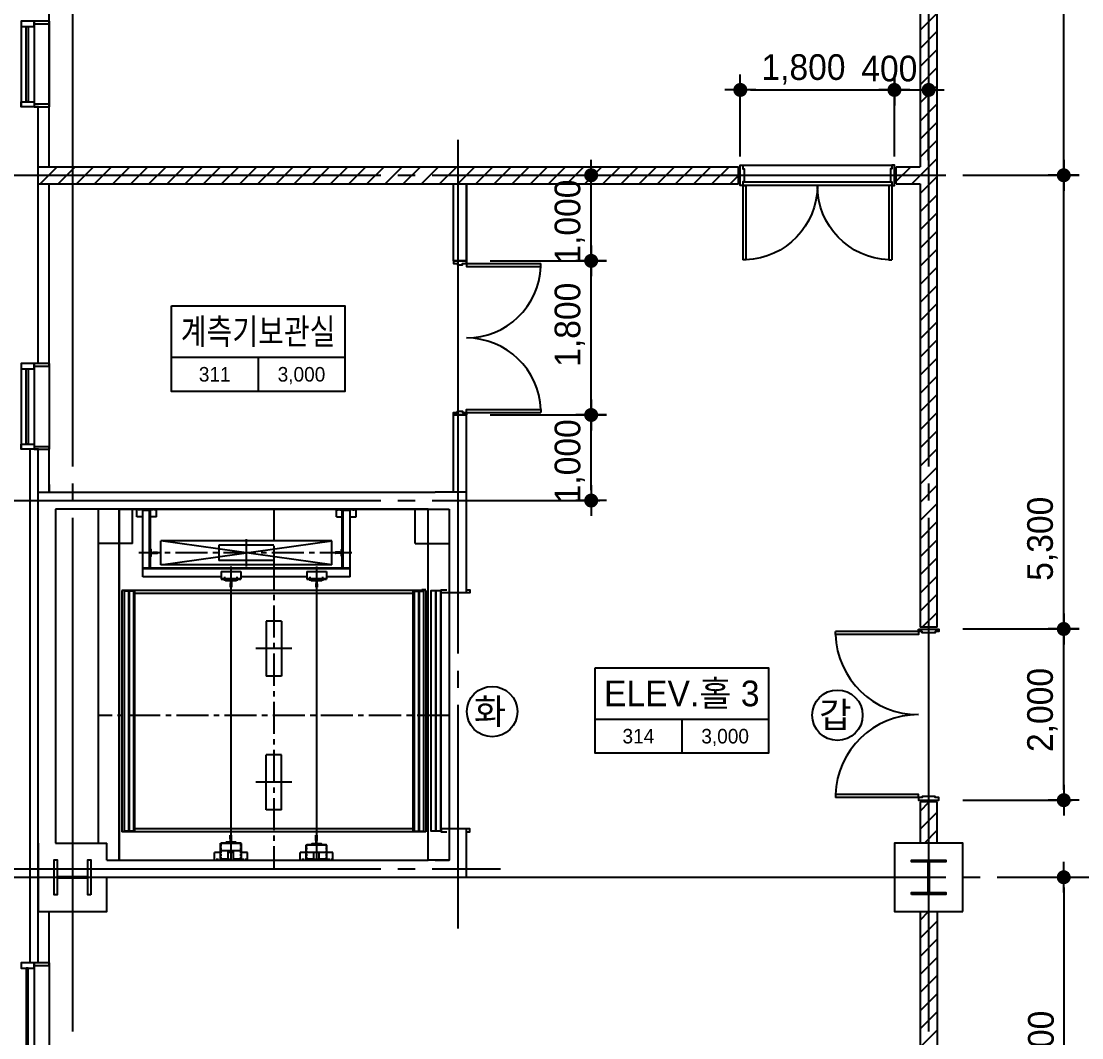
# Model space of a CAD drawing. Extents: x 14159573 to 14237735, y -1804798 to -1750552.
# Drawn here: x 14166973 to 14179362, y -1778424 to -1766549 of the extents above; entities that cross this region are included whole.
import ezdxf
from ezdxf.enums import TextEntityAlignment as Align

# ---------------------------------------------------------------- set-up
doc = ezdxf.new("R2010")
doc.units = 0
doc.header["$LTSCALE"] = 100
doc.header["$MEASUREMENT"] = 0
doc.header["$PDSIZE"] = -10
for name, pattern in [('CEN', [66, 60, -2, 2, -2]), ('CENTER', [7.5, 5, -1, 0.5, -1]), ('CENTER2', [1.125, 0.75, -0.125, 0.125, -0.125]), ('HIDDEN', [0.375, 0.25, -0.125])]:
    doc.linetypes.add(name, pattern=pattern)
doc.layers.get('0').update_dxf_attribs({"linetype": 'CONTINUOUS'})
doc.layers.get('Defpoints').update_dxf_attribs({"linetype": 'CONTINUOUS'})
for name, color, linetype in [('0-내벽고정식', 7, 'CONTINUOUS'), ('8', 8, 'CONTINUOUS'), ('CEN', 1, 'CEN'), ('COL', 2, 'CONTINUOUS'), ('col2', 3, 'CONTINUOUS'), ('DIM', 7, 'CONTINUOUS'), ('EL8', 8, 'CONTINUOUS'), ('HAT', 5, 'CONTINUOUS'), ('HOISTWAY', 9, 'CONTINUOUS'), ('TEXT1', 7, 'CONTINUOUS'), ('WALL', 2, 'CONTINUOUS'), ('WALL-1', 7, 'CONTINUOUS'), ('WALLBR', 3, 'CONTINUOUS'), ('WID', 4, 'CONTINUOUS'), ('WINE', 8, 'CONTINUOUS'), ('지시선', 7, 'CONTINUOUS')]:
    doc.layers.add(name, color=color, linetype=linetype)
doc.styles.add('HY울를도M', font='HYWULM.TTF')
doc.styles.add('굴림', font='H2HDRM.TTF')
doc.dimstyles.new('DIM100', dxfattribs={"dimtxt": 300, "dimasz": 120, "dimexe": 1, "dimexo": 100, "dimgap": 60, "dimtad": 1, "dimdec": 4, "dimzin": 0, "dimdsep": 46, "dimlunit": 6, "dimtxsty": '굴림', "dimblk": 'DOTT', "dimcen": 0.09, "dimadec": 0, "dimazin": 0, "dimtfac": 1, "dimtdec": 4, "dimtofl": 0, "dimtmove": 2, "dimatfit": 2, "dimldrblk": 'DOTT', "dimfxl": 1, "dimtolj": 1, "dimtzin": 0, "dimarcsym": 0})
doc.dimstyles.new('DIM50', dxfattribs={"dimscale": 50, "dimtxt": 3, "dimasz": 1.2, "dimexe": 1, "dimexo": 1, "dimgap": 0.6, "dimtad": 1, "dimdec": 4, "dimzin": 0, "dimdsep": 46, "dimlunit": 6, "dimtxsty": '굴림', "dimblk": 'DOTT', "dimcen": 0.09, "dimadec": 0, "dimazin": 0, "dimtfac": 1, "dimtdec": 4, "dimtofl": 0, "dimtmove": 2, "dimatfit": 2, "dimldrblk": 'DOTT', "dimfxl": 1, "dimtolj": 1, "dimtzin": 0, "dimarcsym": 0})
pattern_1 = [(45, (1393226.7, -3035737.57), (-106.0660172, 106.0660172), [])]

# ---------------------------------------------------------------- blocks, each defined once
blk = doc.blocks.new('TT1')
at = {"layer": 'TEXT1'}
for p, q in [((-1013, -600), (1013, -600)), ((0, -600), (0, -1000))]:
    blk.add_line(p, q, dxfattribs=at)
blk.add_lwpolyline([(-1013, 0), (1013, 0), (1013, -1000), (-1013, -1000)], close=True, dxfattribs=at)
blk = doc.blocks.new('DOTT')
for p, q in [((0, 1.5), (0, -1.5)), ((-1.5, 0), (1.5, 0))]:
    blk.add_line(p, q)
at = {"color": 6, "const_width": 0.68}
blk.add_lwpolyline([(-0.34, 0, 1), (0.34, 0, 1)], format="xyb", close=True, dxfattribs=at)
blk = doc.blocks.new('*D188')
at = {"layer": 'Defpoints', "color": 0, "lineweight": -3}
for p in [(14177693, -1773649), (14179151, -1773649), (14177673, -1775649)]:
    blk.add_point(p, dxfattribs=at)
at = {"layer": 'DIM', "color": 7, "lineweight": -2}
for p, q in [((14177993, -1773649), (14179251, -1773649)), ((14179151, -1775529), (14179151, -1773769)), ((14177973, -1775649), (14179251, -1775649))]:
    blk.add_line(p, q, dxfattribs=at)
at = {"layer": 'DIM', "color": 7, "lineweight": -2, "xscale": 120, "yscale": 120, "zscale": 120}
for p, rotation in [((14179151, -1773649), 90), ((14179151, -1775649), 270)]:
    blk.add_blockref('DOTT', p, dxfattribs=dict(at, rotation=rotation))
at = {"layer": 'DIM', "color": 3, "insert": (14178902, -1774595), "char_height": 300, "attachment_point": 5, "rotation": 90, "style": '굴림'}
blk.add_mtext('\\A1;2,000', dxfattribs=at)
blk = doc.blocks.new('D2000')
at = {"layer": 'WID'}
for points in [[(0, -240), (0, 0), (30, 0), (30, -45), (45, -45), (45, -195), (30, -195), (30, -240), (0, -240), (0, -240)], [(2000, -240), (2000, 0), (1970, 0), (1970, -45), (1955, -45), (1955, -195), (1970, -195), (1970, -240), (2000, -240), (2000, -240)], [(30, -240), (65, -240), (65, -1209), (30, -1209)], [(30, -240), (30, -1209)], [(1970, -240), (1935, -240), (1935, -1209), (1970, -1209)], [(1970, -240), (1970, -1209)]]:
    blk.add_lwpolyline(points, dxfattribs=at)
for centre, start, end in [((30, -240), 272.0678, 0), ((1970, -240), 180, 267.9322)]:
    blk.add_arc(centre, 970, start, end, dxfattribs=at)
blk = doc.blocks.new('*D189')
at = {"layer": 'Defpoints', "color": 0, "lineweight": -3}
for p in [(14178351, -1776549), (14178173, -1780649), (14179151, -1780649)]:
    blk.add_point(p, dxfattribs=at)
at = {"layer": 'DIM', "color": 7, "lineweight": -2}
for p, q in [((14178651, -1776549), (14179251, -1776549)), ((14179151, -1776669), (14179151, -1780529)), ((14178473, -1780649), (14179251, -1780649))]:
    blk.add_line(p, q, dxfattribs=at)
at = {"layer": 'DIM', "color": 7, "lineweight": -2, "xscale": 120, "yscale": 120, "zscale": 120}
for p, rotation in [((14179151, -1776549), 90), ((14179151, -1780649), 270)]:
    blk.add_blockref('DOTT', p, dxfattribs=dict(at, rotation=rotation))
at = {"layer": 'DIM', "color": 3, "insert": (14178912, -1778599), "char_height": 300, "attachment_point": 5, "rotation": 90, "style": '굴림'}
blk.add_mtext('\\A1;4,100', dxfattribs=at)
blk = doc.blocks.new('*D190')
at = {"layer": 'Defpoints', "color": 0, "lineweight": -3}
for p in [(14177673, -1768349), (14179151, -1768349), (14177673, -1773649)]:
    blk.add_point(p, dxfattribs=at)
at = {"layer": 'DIM', "color": 7, "lineweight": -2}
for p, q in [((14177973, -1768349), (14179251, -1768349)), ((14179151, -1773529), (14179151, -1768469)), ((14177973, -1773649), (14179251, -1773649))]:
    blk.add_line(p, q, dxfattribs=at)
at = {"layer": 'DIM', "color": 7, "lineweight": -2, "xscale": 120, "yscale": 120, "zscale": 120}
for p, rotation in [((14179151, -1768349), 90), ((14179151, -1773649), 270)]:
    blk.add_blockref('DOTT', p, dxfattribs=dict(at, rotation=rotation))
at = {"layer": 'DIM', "color": 3, "insert": (14178902, -1772595), "char_height": 300, "attachment_point": 5, "rotation": 90, "style": '굴림'}
blk.add_mtext('\\A1;5,300', dxfattribs=at)
blk = doc.blocks.new('*D191')
at = {"layer": 'Defpoints', "color": 0, "lineweight": -3}
for p in [(14177973, -1761549), (14179151, -1761549), (14177673, -1768349)]:
    blk.add_point(p, dxfattribs=at)
at = {"layer": 'DIM', "color": 7, "lineweight": -2}
for p, q in [((14178273, -1761549), (14179251, -1761549)), ((14179151, -1768229), (14179151, -1761669)), ((14177973, -1768349), (14179251, -1768349))]:
    blk.add_line(p, q, dxfattribs=at)
at = {"layer": 'DIM', "color": 7, "lineweight": -2, "xscale": 120, "yscale": 120, "zscale": 120}
for p, rotation in [((14179151, -1761549), 90), ((14179151, -1768349), 270)]:
    blk.add_blockref('DOTT', p, dxfattribs=dict(at, rotation=rotation))
at = {"layer": 'DIM', "color": 3, "insert": (14178902, -1764379), "char_height": 300, "attachment_point": 5, "rotation": 90, "style": '굴림'}
blk.add_mtext('\\A1;6,800', dxfattribs=at)
blk = doc.blocks.new('D1800')
at = {"layer": 'WID'}
for points in [[(105, 0), (-105, 0), (-105, -30), (-60, -30), (-60, -45), (90, -45), (90, -30), (135, -30), (135, 0), (105, 0)], [(135, -30), (135, -65), (1004, -65), (1004, -30)], [(135, -30), (1004, -30)], [(105, -1800), (-105, -1800), (-105, -1770), (-60, -1770), (-60, -1755), (90, -1755), (90, -1770), (135, -1770), (135, -1800), (105, -1800)], [(135, -1770), (135, -1735), (1004, -1735), (1004, -1770)], [(135, -1770), (1004, -1770)]]:
    blk.add_lwpolyline(points, dxfattribs=at)
for centre, start, end in [((135, -30), 270, 357.6944), ((135, -1770), 2.3056, 90)]:
    blk.add_arc(centre, 870, start, end, dxfattribs=at)
blk = doc.blocks.new('*D194')
at = {"layer": 'Defpoints', "color": 0, "lineweight": -3, "ltscale": 3}
for p in [(14177173, -1767352), (14175373, -1768229), (14177173, -1768229)]:
    blk.add_point(p, dxfattribs=at)
at = {"layer": 'DIM', "color": 7, "lineweight": -2, "ltscale": 3}
for p, q in [((14175373, -1768129), (14175373, -1767351)), ((14175493, -1767352), (14177053, -1767352)), ((14177173, -1768129), (14177173, -1767351))]:
    blk.add_line(p, q, dxfattribs=at)
at = {"layer": 'DIM', "color": 7, "lineweight": -2, "ltscale": 3, "xscale": 120, "yscale": 120, "zscale": 120, "rotation": 180}
blk.add_blockref('DOTT', (14175373, -1767352), dxfattribs=at)
at = {"layer": 'DIM', "color": 7, "lineweight": -2, "ltscale": 3, "xscale": 120, "yscale": 120, "zscale": 120}
blk.add_blockref('DOTT', (14177173, -1767352), dxfattribs=at)
at = {"layer": 'DIM', "color": 3, "ltscale": 3, "insert": (14176111, -1767113), "char_height": 300, "attachment_point": 5, "style": '굴림'}
blk.add_mtext('\\A1;1,800', dxfattribs=at)
blk = doc.blocks.new('*D195')
at = {"layer": 'Defpoints', "color": 0, "lineweight": -3, "ltscale": 3}
for p in [(14177573, -1767352), (14177173, -1768229), (14177573, -1768274)]:
    blk.add_point(p, dxfattribs=at)
at = {"layer": 'DIM', "color": 7, "lineweight": -2, "ltscale": 3}
for p, q in [((14177173, -1768129), (14177173, -1767351)), ((14177293, -1767352), (14177453, -1767352)), ((14177573, -1768174), (14177573, -1767351))]:
    blk.add_line(p, q, dxfattribs=at)
at = {"layer": 'DIM', "color": 7, "lineweight": -2, "ltscale": 3, "xscale": 120, "yscale": 120, "zscale": 120, "rotation": 180}
blk.add_blockref('DOTT', (14177173, -1767352), dxfattribs=at)
at = {"layer": 'DIM', "color": 7, "lineweight": -2, "ltscale": 3, "xscale": 120, "yscale": 120, "zscale": 120}
blk.add_blockref('DOTT', (14177573, -1767352), dxfattribs=at)
at = {"layer": 'DIM', "color": 3, "ltscale": 3, "insert": (14177114, -1767104), "char_height": 300, "attachment_point": 5, "style": '굴림'}
blk.add_mtext('\\A1;400', dxfattribs=at)
blk = doc.blocks.new('*D200')
at = {"layer": 'Defpoints', "color": 0, "lineweight": -3}
for p in [(14172173, -1769349), (14173631, -1769349), (14172153, -1771149)]:
    blk.add_point(p, dxfattribs=at)
at = {"layer": 'DIM', "color": 7, "lineweight": -2}
for p, q in [((14172473, -1769349), (14173731, -1769349)), ((14173631, -1771029), (14173631, -1769469)), ((14172453, -1771149), (14173731, -1771149))]:
    blk.add_line(p, q, dxfattribs=at)
at = {"layer": 'DIM', "color": 7, "lineweight": -2, "xscale": 120, "yscale": 120, "zscale": 120}
for p, rotation in [((14173631, -1769349), 90), ((14173631, -1771149), 270)]:
    blk.add_blockref('DOTT', p, dxfattribs=dict(at, rotation=rotation))
at = {"layer": 'DIM', "color": 3, "insert": (14173382, -1770095), "char_height": 300, "attachment_point": 5, "rotation": 90, "style": '굴림'}
blk.add_mtext('\\A1;1,800', dxfattribs=at)
blk = doc.blocks.new('*D201')
at = {"layer": 'Defpoints', "color": 0, "lineweight": -3}
for p in [(14172822, -1768349), (14173631, -1768349), (14172153, -1769349)]:
    blk.add_point(p, dxfattribs=at)
at = {"layer": 'DIM', "color": 7, "lineweight": -2}
for p, q in [((14173122, -1768349), (14173731, -1768349)), ((14173631, -1769229), (14173631, -1768469)), ((14172453, -1769349), (14173731, -1769349))]:
    blk.add_line(p, q, dxfattribs=at)
at = {"layer": 'DIM', "color": 7, "lineweight": -2, "xscale": 120, "yscale": 120, "zscale": 120}
for p, rotation in [((14173631, -1768349), 90), ((14173631, -1769349), 270)]:
    blk.add_blockref('DOTT', p, dxfattribs=dict(at, rotation=rotation))
at = {"layer": 'DIM', "color": 3, "insert": (14173382, -1768890), "char_height": 300, "attachment_point": 5, "rotation": 90, "style": '굴림'}
blk.add_mtext('\\A1;1,000', dxfattribs=at)
blk = doc.blocks.new('*D202')
at = {"layer": 'Defpoints', "color": 0, "lineweight": -3}
for p in [(14172822, -1771149), (14173631, -1771149), (14172153, -1772149)]:
    blk.add_point(p, dxfattribs=at)
at = {"layer": 'DIM', "color": 7, "lineweight": -2}
for p, q in [((14173122, -1771149), (14173731, -1771149)), ((14173631, -1772029), (14173631, -1771269)), ((14172453, -1772149), (14173731, -1772149))]:
    blk.add_line(p, q, dxfattribs=at)
at = {"layer": 'DIM', "color": 7, "lineweight": -2, "xscale": 120, "yscale": 120, "zscale": 120}
for p, rotation in [((14173631, -1771149), 90), ((14173631, -1772149), 270)]:
    blk.add_blockref('DOTT', p, dxfattribs=dict(at, rotation=rotation))
at = {"layer": 'DIM', "color": 3, "insert": (14173382, -1771690), "char_height": 300, "attachment_point": 5, "rotation": 90, "style": '굴림'}
blk.add_mtext('\\A1;1,000', dxfattribs=at)

msp = doc.modelspace()

# ---------------------------------------------------------------- hatches: boundary and pattern name
at = {"layer": 'HAT', "lineweight": -3, "ltscale": 200}
h = msp.add_hatch(dxfattribs=at)
h.set_pattern_fill('_USER,N', color=256, scale=150, angle=45, style=0, pattern_type=0)
h.set_pattern_definition(pattern_1)
h.paths.add_polyline_path([(14177473.21251, -1761949.19177), (14177673.21251, -1761949.19177), (14177673.21251, -1773629.19177), (14177473.21251, -1773629.19177), (14177473.21251, -1768449.19177), (14177193.21251, -1768449.19177), (14177193.21251, -1768249.19177), (14177473.21251, -1768249.19177)])
h = msp.add_hatch(dxfattribs=at)
h.set_pattern_fill('_USER,N', color=256, scale=150, angle=45, style=0, pattern_type=0)
h.set_pattern_definition(pattern_1)
h.paths.add_polyline_path([(14167173.21251, -1768249.19177), (14167173.21251, -1768449.19177), (14175353.21251, -1768449.19177), (14175353.21251, -1768249.19177)])
h = msp.add_hatch(dxfattribs=at)
h.set_pattern_fill('_USER,N', color=256, scale=150, angle=45, style=0, pattern_type=0)
h.set_pattern_definition(pattern_1)
h.paths.add_polyline_path([(14177473.21251, -1775669.19177), (14177673.21251, -1775669.19177), (14177673.21251, -1776149.19177), (14177473.21251, -1776149.19177)])
h = msp.add_hatch(dxfattribs=at)
h.set_pattern_fill('_USER,N', color=256, scale=150, angle=45, style=0, pattern_type=0)
h.set_pattern_definition(pattern_1)
h.paths.add_polyline_path([(14177473.21251, -1776949.19177), (14177673.21251, -1776949.19177), (14177673.21251, -1780550.71381), (14177473.21251, -1780549.19177)])

# ---------------------------------------------------------------- linework, layer by layer
at = {"linetype": 'Continuous'}
for p, q in [((14168392.2125, -1772259.19177), (14168482.2125, -1772259.19177)), ((14170814.2125, -1772259.19177), (14170724.2125, -1772259.19177)), ((14169454.7809, -1776258.9402), (14169391.64315, -1776258.9402)), ((14170454.7809, -1776258.9402), (14170391.64315, -1776258.9402)), ((14170454.7809, -1776258.9402), (14170391.64315, -1776258.9402))]:
    msp.add_line(p, q, dxfattribs=at)
msp.add_line((14171698.21251, -1773191.19177), (14171651.92742, -1773191.19177))
at = {"layer": '0-내벽고정식'}
for p, q in [((14167298.21251, -1768249.19177), (14167298.21251, -1765549.19177)), ((14167123.21251, -1767549.19177), (14167298.21251, -1767549.19177)), ((14167298.21251, -1770549.19177), (14167298.21251, -1768449.19177)), ((14172023.21251, -1769349.19177), (14172023.21251, -1768449.19177)), ((14172173.21251, -1769349.19177), (14172173.21251, -1768449.19177)), ((14172173.21251, -1768449.19177), (14172173.21251, -1769349.19177)), ((14172023.21251, -1769349.19177), (14172023.21251, -1769379.19177)), ((14172023.21251, -1769349.19177), (14172173.21251, -1769349.19177)), ((14172173.21251, -1769349.19177), (14172173.21251, -1769414.19177)), ((14172023.21251, -1772049.19177), (14172023.21251, -1771149.19177)), ((14172023.21251, -1771149.19177), (14172173.21251, -1771149.19177)), ((14172173.21251, -1772049.19177), (14172173.21251, -1771149.19177)), ((14167123.21251, -1771549.19177), (14167298.21251, -1771549.19177)), ((14167298.21251, -1772049.19177), (14167298.21251, -1771549.19177)), ((14167298.21251, -1777549.19177), (14167298.21251, -1776949.19177))]:
    msp.add_line(p, q, dxfattribs=at)
at = {"layer": '8'}
for p, q in [((14175403.21251, -1768229.19177), (14177143.21251, -1768229.19177)), ((14177143.21251, -1768469.19177), (14175403.21251, -1768469.19177)), ((14175418.21251, -1768424.19177), (14177128.21251, -1768424.19177))]:
    msp.add_line(p, q, dxfattribs=at)
at = {"layer": 'CEN', "linetype": 'CEN'}
for p, q in [((14167573.21251, -1759149.19177), (14167573.21251, -1799049.19177)), ((14167573.21251, -1759149.19177), (14167573.21251, -1799049.19177)), ((14177573.21251, -1759149.19177), (14177573.21251, -1799049.19177)), ((14172073.21251, -1767936.57458), (14172073.21251, -1777149.19177)), ((14165173.21251, -1768349.19177), (14178073.21251, -1768349.19177)), ((14165173.21251, -1772149.19177), (14172573.21251, -1772149.19177)), ((14165173.21251, -1776449.19178), (14172573.21251, -1776449.19178)), ((14165173.21251, -1776549.19177), (14229173.21251, -1776549.19177))]:
    msp.add_line(p, q, dxfattribs=at)
at = {"layer": 'COL'}
for p, q in [((14167373.21251, -1776149.19177), (14167973.21251, -1776149.19177)), ((14167973.21251, -1776348.9402), (14168118.21251, -1776348.9402)), ((14167973.21251, -1776549.19178), (14171808.21251, -1776549.19178))]:
    msp.add_line(p, q, dxfattribs=at)
for points in [[(14168118.21251, -1775812.19551), (14168118.21251, -1776348.9402), (14171728.21251, -1776348.9402), (14171728.21251, -1775812.19551)], [(14167173.21251, -1776149.19177), (14167173.21251, -1776949.19177), (14167973.21251, -1776949.19177), (14167973.21251, -1776549.19177)], [(14167973.21251, -1776348.9402), (14167973.21251, -1776149.19177)]]:
    msp.add_lwpolyline(points, dxfattribs=at)
msp.add_lwpolyline([(14177973.21251, -1776949.19177), (14177973.21251, -1776149.19177), (14177173.21251, -1776149.19177), (14177173.21251, -1776949.19177)], close=True, dxfattribs=at)
at = {"layer": 'col2'}
for points in [[(14167787.21251, -1776752.69177), (14167752.21251, -1776752.69177), (14167752.21251, -1776559.19177), (14167394.21251, -1776559.19177), (14167394.21251, -1776752.69177), (14167359.21251, -1776752.69177), (14167359.21251, -1776345.69177), (14167394.21251, -1776345.69177), (14167394.21251, -1776539.19177), (14167752.21251, -1776539.19177), (14167752.21251, -1776345.69177), (14167787.21251, -1776345.69177)], [(14177373.21251, -1776749.19177), (14177373.21251, -1776728.19177), (14177566.71251, -1776728.19177), (14177566.71251, -1776370.19177), (14177373.21251, -1776370.19177), (14177373.21251, -1776349.19177), (14177773.21251, -1776349.19177), (14177773.21251, -1776370.19177), (14177579.71251, -1776370.19177), (14177579.71251, -1776728.19177), (14177773.21251, -1776728.19177), (14177773.21251, -1776749.19177)]]:
    msp.add_lwpolyline(points, close=True, dxfattribs=at)
at = {"layer": 'Defpoints'}
for p, q in [((14167873.2125, -1772249.19177), (14167873.2125, -1775812.44709)), ((14168118.21251, -1775812.44709), (14168118.21251, -1772249.19177)), ((14168273.21251, -1772649.19177), (14168273.21251, -1772249.19177)), ((14171573.2125, -1772649.19177), (14171573.2125, -1772249.19177)), ((14171728.21251, -1775812.44709), (14171728.21251, -1772249.19177)), ((14168273.21251, -1772649.19177), (14167873.21251, -1772649.19177)), ((14169923.2125, -1772668.19177), (14169283.2125, -1772668.19177)), ((14169283.2125, -1772668.19177), (14169283.2125, -1772848.19177)), ((14169923.2125, -1772678.19177), (14169923.2125, -1772838.19177)), ((14171573.2125, -1772649.19177), (14171973.2125, -1772649.19177)), ((14169923.2125, -1772848.19177), (14169283.2125, -1772848.19177)), ((14169423.2125, -1772919.58154), (14169423.2125, -1775812.44709)), ((14170423.2125, -1772919.58154), (14170423.2125, -1775812.44709)), ((14169833.2125, -1773558.19177), (14169833.2125, -1774198.19177)), ((14170013.2125, -1773558.19177), (14169833.2125, -1773558.19177)), ((14170013.2125, -1773558.19177), (14170013.2125, -1774198.19177)), ((14170133.2125, -1773878.19177), (14169713.2125, -1773878.19177)), ((14170133.2125, -1773878.19177), (14169713.2125, -1773878.19177)), ((14170013.2125, -1774198.19177), (14169833.2125, -1774198.19177)), ((14169833.2125, -1775760.19177), (14169833.2125, -1775120.19177)), ((14170013.2125, -1775120.19177), (14169833.2125, -1775120.19177)), ((14170013.2125, -1775760.19177), (14170013.2125, -1775120.19177)), ((14170133.2125, -1775440.19177), (14169713.2125, -1775440.19177)), ((14170133.2125, -1775440.19177), (14169713.2125, -1775440.19177)), ((14170013.2125, -1775760.19177), (14169833.2125, -1775760.19177)), ((14167873.2125, -1775812.19551), (14167873.2125, -1776149.19177)), ((14168118.21251, -1776349.19178), (14168118.21251, -1775812.44709)), ((14169423.2125, -1775812.19551), (14169423.2125, -1776348.9402)), ((14170423.2125, -1775812.19551), (14170423.2125, -1776348.9402)), ((14171728.21251, -1776348.9402), (14171728.21251, -1775812.19551))]:
    msp.add_line(p, q, dxfattribs=at)
msp.add_lwpolyline([(14171728.21251, -1775812.44709), (14171728.21251, -1772249.19177), (14168118.21251, -1772249.19177), (14168118.21251, -1775812.44709)], dxfattribs=at)
at = {"layer": 'EL8'}
msp.add_line((14167298.21251, -1771959.91177), (14167298.21251, -1772038.56175), dxfattribs=at)
at = {"layer": 'HOISTWAY'}
for p, q in [((14168118.21251, -1775812.44709), (14168118.21251, -1772249.19177)), ((14168322.2125, -1772339.19177), (14168322.2125, -1772249.19177)), ((14168392.2125, -1772938.19177), (14168392.2125, -1772259.19177)), ((14168392.2125, -1773038.19177), (14168392.2125, -1772259.19177)), ((14168482.2125, -1772259.19177), (14168392.2125, -1772259.19177)), ((14168482.2125, -1772938.19177), (14168482.2125, -1772259.19177)), ((14168552.2125, -1772339.19177), (14168552.2125, -1772249.19177)), ((14170654.2125, -1772339.19177), (14170654.2125, -1772249.19177)), ((14170724.2125, -1772938.19177), (14170724.2125, -1772259.19177)), ((14170724.2125, -1772259.19177), (14170814.2125, -1772259.19177)), ((14170814.2125, -1773038.19177), (14170814.2125, -1772259.19177)), ((14170884.2125, -1772339.19177), (14170884.2125, -1772249.19177)), ((14168392.2125, -1772339.19177), (14168322.2125, -1772339.19177)), ((14168552.2125, -1772339.19177), (14168482.2125, -1772339.19177)), ((14170654.2125, -1772339.19177), (14170724.2125, -1772339.19177)), ((14170814.2125, -1772339.19177), (14170884.2125, -1772339.19177)), ((14170603.2125, -1772618.19177), (14168603.2125, -1772618.19177)), ((14168603.2125, -1772898.19177), (14168603.2125, -1772618.19177)), ((14170603.2125, -1772898.19177), (14170603.2125, -1772618.19177)), ((14171728.21251, -1775812.44709), (14171728.21251, -1772649.19177)), ((14168482.2125, -1772719.19177), (14168489.2125, -1772719.19177)), ((14168482.2125, -1772797.19177), (14168489.2125, -1772797.19177)), ((14168490.7125, -1772753.19177), (14168490.7125, -1772720.69177)), ((14168490.7125, -1772795.69177), (14168490.7125, -1772763.19177)), ((14168492.2125, -1772754.69177), (14168510.7125, -1772754.69177)), ((14168492.2125, -1772761.69177), (14168510.7125, -1772761.69177)), ((14168512.2125, -1772753.19177), (14168562.7125, -1772753.19177)), ((14168512.2125, -1772763.19177), (14168562.7125, -1772763.19177)), ((14168564.2125, -1772761.69177), (14168564.2125, -1772754.69177)), ((14170642.2125, -1772761.69177), (14170642.2125, -1772754.69177)), ((14170694.2125, -1772753.19177), (14170643.7125, -1772753.19177)), ((14170694.2125, -1772763.19177), (14170643.7125, -1772763.19177)), ((14170714.2125, -1772754.69177), (14170695.7125, -1772754.69177)), ((14170714.2125, -1772761.69177), (14170695.7125, -1772761.69177)), ((14170715.7125, -1772753.19177), (14170715.7125, -1772720.69177)), ((14170715.7125, -1772795.69177), (14170715.7125, -1772763.19177)), ((14170724.2125, -1772719.19177), (14170717.2125, -1772719.19177)), ((14170724.2125, -1772797.19177), (14170717.2125, -1772797.19177)), ((14170814.2125, -1772938.19177), (14168392.2125, -1772938.19177)), ((14170603.2125, -1772898.19177), (14168603.2125, -1772898.19177)), ((14169308.2125, -1773038.19177), (14168392.2125, -1773038.19177)), ((14169308.2125, -1772978.19177), (14169538.2125, -1772978.19177)), ((14169308.2125, -1772978.19177), (14169308.2125, -1773068.19177)), ((14169308.2125, -1773068.19177), (14169538.2125, -1773068.19177)), ((14169359.7125, -1773068.19177), (14169359.7125, -1773080.94177)), ((14169486.7125, -1773068.19177), (14169486.7125, -1773080.94177)), ((14169538.2125, -1772978.19177), (14169538.2125, -1773068.19177)), ((14170308.2125, -1773038.19177), (14169538.2125, -1773038.19177)), ((14170308.2125, -1773038.19177), (14169637.97846, -1773038.19177)), ((14170308.2125, -1772978.19177), (14170538.2125, -1772978.19177)), ((14170308.2125, -1772978.19177), (14170308.2125, -1773068.19177)), ((14170308.2125, -1773068.19177), (14170538.2125, -1773068.19177)), ((14170359.7125, -1773068.19177), (14170359.7125, -1773080.94177)), ((14170486.7125, -1773068.19177), (14170486.7125, -1773080.94177)), ((14170538.2125, -1772978.19177), (14170538.2125, -1773068.19177)), ((14170814.2125, -1773038.19177), (14170538.2125, -1773038.19177)), ((14169362.9625, -1773084.19177), (14169415.2125, -1773084.19177)), ((14169415.2125, -1773122.69985), (14169415.2125, -1773159.19177)), ((14169415.2125, -1773159.19177), (14169431.2125, -1773159.19177)), ((14169418.4625, -1773087.44177), (14169418.4625, -1773119.44985)), ((14169427.9625, -1773087.44177), (14169427.9625, -1773119.44985)), ((14169431.2125, -1773084.19177), (14169483.4625, -1773084.19177)), ((14169431.2125, -1773122.69985), (14169431.2125, -1773159.19177)), ((14170362.9625, -1773084.19177), (14170415.2125, -1773084.19177)), ((14170415.2125, -1773122.69985), (14170415.2125, -1773159.19177)), ((14170415.2125, -1773159.19177), (14170431.2125, -1773159.19177)), ((14170418.4625, -1773087.44177), (14170418.4625, -1773119.44985)), ((14170427.9625, -1773087.44177), (14170427.9625, -1773119.44985)), ((14170431.2125, -1773084.19177), (14170483.4625, -1773084.19177)), ((14170431.2125, -1773122.69985), (14170431.2125, -1773159.19177)), ((14171878.21251, -1775983.9402), (14171878.21251, -1773191.19177)), ((14168148.21251, -1773199.19177), (14168148.21251, -1775812.44709)), ((14171698.21251, -1773199.19177), (14168148.21251, -1773199.19177)), ((14168175.21251, -1773207.19177), (14168175.21251, -1775812.44709)), ((14168225.21251, -1773207.19177), (14168175.21251, -1773207.19177)), ((14168225.21251, -1773207.19177), (14168225.21251, -1775812.44709)), ((14168233.21251, -1773207.19177), (14168233.21251, -1775812.44709)), ((14168283.21251, -1773207.19177), (14168233.21251, -1773207.19177)), ((14168283.21251, -1773207.19177), (14168283.21251, -1775812.44709)), ((14168298.21251, -1773199.19177), (14168298.21251, -1775812.44709)), ((14171548.2125, -1773234.19177), (14168298.21251, -1773234.19177)), ((14171548.2125, -1773199.19177), (14171548.2125, -1775812.44709)), ((14171563.2125, -1773207.19177), (14171563.2125, -1775812.44709)), ((14171563.2125, -1773207.19177), (14171613.2125, -1773207.19177)), ((14171613.2125, -1773207.19177), (14171613.2125, -1775812.44709)), ((14171621.2125, -1773207.19177), (14171621.2125, -1775812.44709)), ((14171621.2125, -1773207.19177), (14171671.2125, -1773207.19177)), ((14171671.2125, -1773207.19177), (14171671.2125, -1775812.44709)), ((14171698.21251, -1773199.19177), (14171698.21251, -1775812.44709)), ((14168118.21251, -1776348.9402), (14168118.21251, -1775912.44709)), ((14168148.21251, -1775812.19551), (14168148.21251, -1776018.9402)), ((14168175.21251, -1775812.19551), (14168175.21251, -1776010.9402)), ((14168225.21251, -1775812.19551), (14168225.21251, -1776010.9402)), ((14168233.21251, -1775812.19551), (14168233.21251, -1776010.9402)), ((14168283.21251, -1775812.19551), (14168283.21251, -1776010.9402)), ((14168298.21251, -1775812.19551), (14168298.21251, -1776018.9402)), ((14171548.2125, -1775812.19551), (14171548.2125, -1776018.9402)), ((14171563.2125, -1775812.19551), (14171563.2125, -1776010.9402)), ((14171613.2125, -1775812.19551), (14171613.2125, -1776010.9402)), ((14171621.2125, -1775812.19551), (14171621.2125, -1776010.9402)), ((14171671.2125, -1775812.19551), (14171671.2125, -1776010.9402)), ((14171698.21251, -1775812.19551), (14171698.21251, -1776018.9402)), ((14171728.21251, -1776348.9402), (14171728.21251, -1775812.19551)), ((14171698.21251, -1776018.9402), (14168148.21251, -1776018.9402)), ((14168225.21251, -1776010.9402), (14168175.21251, -1776010.9402)), ((14168283.21251, -1776010.9402), (14168233.21251, -1776010.9402)), ((14171548.2125, -1775983.9402), (14168298.21251, -1775983.9402)), ((14171563.2125, -1776010.9402), (14171613.2125, -1776010.9402)), ((14171621.2125, -1776010.9402), (14171671.2125, -1776010.9402)), ((14171878.21251, -1776018.11055), (14171878.21251, -1775925.85897)), ((14169301.64315, -1776338.9402), (14169301.64315, -1776149.93946)), ((14169301.64315, -1776149.93946), (14169522.49381, -1776149.93946)), ((14169538.21202, -1776149.93946), (14169308.21202, -1776149.93946)), ((14169366.21297, -1776149.93946), (14169366.21297, -1776142.18949)), ((14169415.21257, -1776138.93955), (14169369.46292, -1776138.93955)), ((14169415.21257, -1776098.93988), (14169415.21257, -1776058.9402)), ((14169431.21243, -1776058.9402), (14169415.21257, -1776058.9402)), ((14169418.46254, -1776135.68958), (14169418.46254, -1776102.18986)), ((14169427.96246, -1776135.68958), (14169427.96246, -1776102.18986)), ((14169431.21243, -1776098.93988), (14169431.21243, -1776058.9402)), ((14169476.96205, -1776138.93955), (14169431.21243, -1776138.93955)), ((14169480.21202, -1776149.93946), (14169480.21202, -1776142.18952)), ((14169544.7809, -1776338.9402), (14169544.7809, -1776155.93946)), ((14170301.64315, -1776338.9402), (14170301.64315, -1776168.93946)), ((14170301.64315, -1776168.93946), (14170522.49381, -1776168.93946)), ((14170538.21202, -1776168.93946), (14170308.21202, -1776168.93946)), ((14170366.21297, -1776168.93946), (14170366.21297, -1776161.18949)), ((14170415.21257, -1776157.93955), (14170369.46292, -1776157.93955)), ((14170431.21243, -1776058.9402), (14170415.21257, -1776058.9402)), ((14170415.21257, -1776117.93988), (14170415.21257, -1776058.9402)), ((14170418.46254, -1776154.68958), (14170418.46254, -1776121.18986)), ((14170427.96246, -1776154.68958), (14170427.96246, -1776121.18986)), ((14170431.21243, -1776117.93988), (14170431.21243, -1776058.9402)), ((14170476.96205, -1776157.93955), (14170431.21243, -1776157.93955)), ((14170480.21202, -1776168.93946), (14170480.21202, -1776161.18952)), ((14169301.64362, -1776258.9402), (14169231.64362, -1776258.9402)), ((14169231.64362, -1776348.9402), (14169231.64362, -1776258.9402)), ((14169538.21202, -1776239.9402), (14169308.21202, -1776239.9402)), ((14169391.64315, -1776338.9402), (14169391.64315, -1776239.9402)), ((14169454.7809, -1776338.9402), (14169454.7809, -1776239.9402)), ((14169614.78137, -1776258.9402), (14169544.78137, -1776258.9402)), ((14169614.78137, -1776348.9402), (14169614.78137, -1776258.9402)), ((14170231.64362, -1776348.9402), (14170231.64362, -1776258.9402)), ((14170301.64362, -1776258.9402), (14170231.64362, -1776258.9402)), ((14170538.21202, -1776258.9402), (14170308.21202, -1776258.9402)), ((14170391.64315, -1776338.9402), (14170391.64315, -1776258.9402)), ((14170454.7809, -1776338.9402), (14170454.7809, -1776258.9402)), ((14170544.7809, -1776338.9402), (14170544.7809, -1776174.93946)), ((14170614.78137, -1776258.9402), (14170544.78137, -1776258.9402)), ((14170614.78137, -1776348.9402), (14170614.78137, -1776258.9402)), ((14169391.64362, -1776338.9402), (14169301.64362, -1776338.9402)), ((14169544.78137, -1776338.9402), (14169454.7809, -1776338.9402)), ((14170391.64362, -1776338.9402), (14170301.64362, -1776338.9402)), ((14170544.78137, -1776338.9402), (14170454.7809, -1776338.9402))]:
    msp.add_line(p, q, dxfattribs=at)
at = {"layer": 'HOISTWAY', "color": 6, "linetype": 'HIDDEN'}
for p, q in [((14168552.2125, -1772255.76065), (14168322.2125, -1772255.76065)), ((14170654.2125, -1772255.76065), (14170884.2125, -1772255.76065)), ((14169308.21202, -1776338.9402), (14169308.21202, -1776149.93946)), ((14169538.21202, -1776338.9402), (14169538.21202, -1776149.93946)), ((14170308.21202, -1776338.9402), (14170308.21202, -1776168.93946)), ((14170538.21202, -1776338.9402), (14170538.21202, -1776168.93946)), ((14169614.78137, -1776342.37132), (14169231.64362, -1776342.37132)), ((14170614.78137, -1776342.37132), (14170231.64362, -1776342.37132))]:
    msp.add_line(p, q, dxfattribs=at)
at = {"layer": 'HOISTWAY', "color": 6}
for p, q in [((14168472.2125, -1772938.19177), (14168472.2125, -1772259.19177)), ((14170734.2125, -1772938.19177), (14170734.2125, -1772259.19177)), ((14170814.2125, -1772948.19177), (14168392.2125, -1772948.19177)), ((14169308.2125, -1773058.19177), (14169538.2125, -1773058.19177)), ((14170308.2125, -1773058.19177), (14170538.2125, -1773058.19177)), ((14169544.7809, -1776155.93946), (14169308.21202, -1776155.93946)), ((14170544.7809, -1776174.93946), (14170308.21202, -1776174.93946))]:
    msp.add_line(p, q, dxfattribs=at)
at = {"layer": 'HOISTWAY', "color": 1, "linetype": 'CENTER2', "ltscale": 5}
for p, q in [((14169923.2125, -1772249.19177), (14169923.2125, -1776449.19177)), ((14170836.94721, -1772758.19177), (14168347.09954, -1772758.19177)), ((14170836.94721, -1772758.19177), (14168347.09954, -1772758.19177)), ((14171973.21251, -1774659.19177), (14167873.2125, -1774659.19177))]:
    msp.add_line(p, q, dxfattribs=at)
at = {"layer": 'HOISTWAY', "color": 5}
for p, q in [((14168603.2125, -1772898.19177), (14170603.2125, -1772618.19177)), ((14170603.2125, -1772898.19177), (14168603.2125, -1772618.19177))]:
    msp.add_line(p, q, dxfattribs=at)
at = {"layer": 'HOISTWAY', "color": 1, "linetype": 'CENTER'}
for p, q in [((14169603.2125, -1772919.91007), (14169603.2125, -1772601.57398)), ((14169350.2125, -1773086.07972), (14169350.2125, -1773041.64337)), ((14169496.2125, -1773085.68297), (14169496.2125, -1773041.24662)), ((14170350.2125, -1773086.07972), (14170350.2125, -1773041.64337)), ((14170496.2125, -1773085.68297), (14170496.2125, -1773041.24662)), ((14169355.21307, -1776143.13374), (14169355.21307, -1776163.13357)), ((14169491.21193, -1776143.13374), (14169491.21193, -1776163.13357)), ((14170355.21307, -1776162.13374), (14170355.21307, -1776182.13357)), ((14170491.21193, -1776162.13374), (14170491.21193, -1776182.13357))]:
    msp.add_line(p, q, dxfattribs=at)
at = {"layer": 'HOISTWAY', "color": 4}
for points in [[(14172163.21251, -1773191.19177), (14172213.21251, -1773191.19177), (14172213.21251, -1773226.19177), (14171878.21251, -1773226.19177), (14171878.21251, -1773191.19177), (14171943.21251, -1773191.19177)], [(14172163.21251, -1776018.11055), (14172213.21251, -1776018.11055), (14172213.21251, -1775983.11055), (14171878.21251, -1775983.11055), (14171878.21251, -1776018.11055), (14171943.21251, -1776018.11055)]]:
    msp.add_lwpolyline(points, dxfattribs=at)
at = {"layer": 'HOISTWAY'}
for points in [[(14171761.21251, -1775983.9402), (14171761.21251, -1773199.19177), (14171811.21251, -1773199.19177), (14171811.21251, -1775983.9402)], [(14171820.21251, -1775983.9402), (14171820.21251, -1773199.19177), (14171870.21251, -1773199.19177), (14171870.21251, -1775983.9402)], [(14171811.21251, -1775925.85897), (14171811.21251, -1776010.11055), (14171761.21251, -1776010.11055), (14171761.21251, -1775925.85897)], [(14171870.21251, -1775925.85897), (14171870.21251, -1776010.11055), (14171820.21251, -1776010.11055), (14171820.21251, -1775925.85897)]]:
    msp.add_lwpolyline(points, dxfattribs=at)
for centre, radius, start, end in [((14168489.2125, -1772720.69177), 1.5, 0, 90), ((14168489.2125, -1772795.69177), 1.5, 270, 0), ((14168492.2125, -1772753.19177), 1.5, 180, 270), ((14168492.2125, -1772763.19177), 1.5, 90, 180), ((14168510.7125, -1772753.19177), 1.5, 270, 0), ((14168510.7125, -1772763.19177), 1.5, 0, 90), ((14168562.7125, -1772754.69177), 1.5, 0, 90), ((14168562.7125, -1772761.69177), 1.5, 270, 0), ((14170643.7125, -1772754.69177), 1.5, 90, 180), ((14170643.7125, -1772761.69177), 1.5, 180, 270), ((14170695.7125, -1772753.19177), 1.5, 180, 270), ((14170695.7125, -1772763.19177), 1.5, 90, 180), ((14170714.2125, -1772753.19177), 1.5, 270, 0), ((14170714.2125, -1772763.19177), 1.5, 0, 90), ((14170717.2125, -1772720.69177), 1.5, 90, 180), ((14170717.2125, -1772795.69177), 1.5, 180, 270), ((14169362.9625, -1773080.94177), 3.25, 180, 270), ((14169415.2125, -1773087.44177), 3.25, 0, 90), ((14169415.2125, -1773119.44985), 3.25, 270, 0), ((14169431.2125, -1773087.44177), 3.25, 90, 180), ((14169431.2125, -1773119.44985), 3.25, 180, 270), ((14169483.4625, -1773080.94177), 3.25, 270, 0), ((14170362.9625, -1773080.94177), 3.25, 180, 270), ((14170415.2125, -1773087.44177), 3.25, 0, 90), ((14170415.2125, -1773119.44985), 3.25, 270, 0), ((14170431.2125, -1773087.44177), 3.25, 90, 180), ((14170431.2125, -1773119.44985), 3.25, 180, 270), ((14170483.4625, -1773080.94177), 3.25, 270, 0), ((14169369.46295, -1776142.18952), 3.24997, 90, 180), ((14169415.21257, -1776102.18986), 3.24997, 0, 90), ((14169415.21257, -1776135.68958), 3.24997, 270, 0), ((14169431.21243, -1776102.18986), 3.24997, 90, 180), ((14169431.21243, -1776135.68958), 3.24997, 180, 270), ((14169476.96205, -1776142.18952), 3.24997, 0, 90), ((14170369.46295, -1776161.18952), 3.24997, 90, 180), ((14170415.21257, -1776121.18986), 3.24997, 0, 90), ((14170415.21257, -1776154.68958), 3.24997, 270, 0), ((14170431.21243, -1776121.18986), 3.24997, 90, 180), ((14170431.21243, -1776154.68958), 3.24997, 180, 270), ((14170476.96205, -1776161.18952), 3.24997, 0, 90)]:
    msp.add_arc(centre, radius, start, end, dxfattribs=at)
at = {"layer": 'WALL'}
for p, q in [((14167173.21251, -1776149.19177), (14167173.21251, -1772049.19177)), ((14167173.21251, -1772049.19177), (14168558.21251, -1772049.19177)), ((14168558.21251, -1772049.19177), (14171808.21251, -1772049.19177)), ((14172173.21251, -1772049.19177), (14171808.21251, -1772049.19177)), ((14172173.21251, -1773226.19177), (14172173.21251, -1772049.19177)), ((14168558.21251, -1772249.19177), (14167373.21251, -1772249.19177)), ((14167373.21251, -1772249.19177), (14167373.21251, -1776149.19177)), ((14168118.21251, -1772249.19177), (14167873.2125, -1772249.19177)), ((14168118.21251, -1772249.19177), (14171808.21251, -1772249.19177)), ((14171728.21251, -1772249.19177), (14171973.21251, -1772249.19177)), ((14171808.21251, -1772249.19177), (14171973.21251, -1772249.19177)), ((14171973.21251, -1772249.19177), (14171973.21251, -1773226.19177)), ((14171973.21251, -1772249.19177), (14171973.21251, -1775983.11055)), ((14171973.21251, -1775983.11055), (14171973.21251, -1776348.9402)), ((14171973.21251, -1776348.9402), (14171728.21251, -1776348.9402))]:
    msp.add_line(p, q, dxfattribs=at)
for points in [[(14171808.21251, -1776549.19177), (14171808.21251, -1776549.19178), (14172173.21251, -1776549.19178), (14172173.21251, -1775983.11055)], [(14171973.21251, -1775983.11055), (14171973.21251, -1776248.9402)], [(14171808.21251, -1776349.19178), (14171973.21251, -1776349.19178), (14171808.21251, -1776349.19178)]]:
    msp.add_lwpolyline(points, dxfattribs=at)
at = {"layer": 'WALL-1', "color": 4}
for p, q in [((14167173.79612, -1766549.19177), (14166973.79612, -1766549.19177)), ((14167173.79612, -1767549.19177), (14166973.79612, -1767549.19177)), ((14167173.21251, -1770549.19177), (14167173.21251, -1767549.19177)), ((14167173.79612, -1770549.19177), (14166973.79612, -1770549.19177)), ((14167173.79612, -1771549.19177), (14166973.79612, -1771549.19177)), ((14167073.21251, -1771549.19177), (14167073.21251, -1777549.19177)), ((14167173.21251, -1777549.19177), (14167173.21251, -1771549.19177)), ((14167173.21251, -1777549.19177), (14167173.21251, -1771549.19177)), ((14167173.21251, -1777549.19177), (14166973.21251, -1777549.19177))]:
    msp.add_line(p, q, dxfattribs=at)
at = {"layer": 'WALLBR'}
for p, q in [((14177473.21251, -1761949.19177), (14177473.21251, -1768249.19177)), ((14177673.21251, -1768424.19177), (14177673.21251, -1761949.19177)), ((14167173.21251, -1768249.19177), (14175353.21251, -1768249.19177)), ((14177193.21251, -1768249.19177), (14177473.21251, -1768249.19177)), ((14167173.21251, -1768449.19177), (14175353.21251, -1768449.19177)), ((14177193.21251, -1768449.19177), (14177473.21251, -1768449.19177)), ((14177473.21251, -1768449.19177), (14177473.21251, -1773629.19177)), ((14177673.21251, -1773629.19177), (14177673.21251, -1768424.19177)), ((14177673.21251, -1773629.19177), (14177473.21251, -1773629.19177)), ((14177473.21251, -1775669.19177), (14177473.21251, -1776149.19177)), ((14177673.21251, -1775669.19177), (14177473.21251, -1775669.19177)), ((14177673.21251, -1776149.19177), (14177673.21251, -1775669.19177)), ((14177473.21251, -1776949.19177), (14177473.21251, -1780549.19177)), ((14177673.21251, -1776949.19177), (14177673.21251, -1791149.19177))]:
    msp.add_line(p, q, dxfattribs=at)
at = {"layer": 'WALLBR', "ltscale": 3}
for p, q in [((14175353.21251, -1768449.19177), (14175353.21251, -1768249.19177)), ((14177193.21251, -1768449.19177), (14177193.21251, -1768249.19177))]:
    msp.add_line(p, q, dxfattribs=at)
at = {"layer": 'WID'}
for points in [[(14167123.79612, -1766609.19177), (14167123.79612, -1766549.19177), (14166973.79612, -1766549.19177), (14166973.79612, -1766609.19177)], [(14167054.79404, -1767489.35), (14167030.79612, -1767489.19177), (14167030.79684, -1766609.19177), (14167054.79684, -1766609.19177)], [(14167298.79612, -1766579.19177), (14167298.79612, -1766549.19177), (14167123.79612, -1766549.19177), (14167123.79612, -1766579.19177)], [(14167123.79612, -1767489.19177), (14167123.79612, -1767549.19177), (14166973.79612, -1767549.19177), (14166973.79612, -1767489.19177)], [(14167298.79612, -1767549.19177), (14167298.79612, -1767519.19177), (14167123.79612, -1767519.19177), (14167123.79612, -1767549.19177)], [(14167123.79612, -1770609.19177), (14167123.79612, -1770549.19177), (14166973.79612, -1770549.19177), (14166973.79612, -1770609.19177)], [(14167298.79612, -1770579.19177), (14167298.79612, -1770549.19177), (14167123.79612, -1770549.19177), (14167123.79612, -1770579.19177)], [(14167054.79404, -1771489.35), (14167030.79612, -1771489.19177), (14167030.79684, -1770609.19177), (14167054.79684, -1770609.19177)], [(14167123.79612, -1771489.19177), (14167123.79612, -1771549.19177), (14166973.79612, -1771549.19177), (14166973.79612, -1771489.19177)], [(14167298.79612, -1771549.19177), (14167298.79612, -1771519.19177), (14167123.79612, -1771519.19177), (14167123.79612, -1771549.19177)], [(14167123.21251, -1777609.19177), (14167123.21251, -1777549.19177), (14166973.21251, -1777549.19177), (14166973.21251, -1777609.19177)], [(14167054.21251, -1777609.19177), (14167030.21251, -1777609.19177), (14167030.21332, -1778519.19177), (14167054.21332, -1778519.19177)], [(14167298.21251, -1777579.19177), (14167298.21251, -1777549.19177), (14167123.21251, -1777549.19177), (14167123.21251, -1777579.19177)]]:
    msp.add_lwpolyline(points, close=True, dxfattribs=at)
for points in [[(14172143.21251, -1769349.19177), (14172023.21251, -1769349.19177), (14172023.21251, -1769379.19177), (14172068.21251, -1769379.19177), (14172068.21251, -1769394.19177), (14172128.21251, -1769394.19177), (14172128.21251, -1769379.19177), (14172173.21251, -1769379.19177), (14172173.21251, -1769349.19177), (14172143.21251, -1769349.19177)], [(14172173.21251, -1769379.19177), (14172173.21251, -1769414.19177), (14173042.5082, -1769414.19177), (14173042.5082, -1769379.19177)], [(14172173.21251, -1769379.19177), (14173042.5082, -1769379.19177)], [(14172173.21251, -1771119.19177), (14172173.21251, -1771084.19177), (14173042.5082, -1771084.19177), (14173042.5082, -1771119.19177)], [(14172143.21251, -1771149.19177), (14172023.21251, -1771149.19177), (14172023.21251, -1771119.19177), (14172068.21251, -1771119.19177), (14172068.21251, -1771104.19177), (14172128.21251, -1771104.19177), (14172128.21251, -1771119.19177), (14172173.21251, -1771119.19177), (14172173.21251, -1771149.19177), (14172143.21251, -1771149.19177)], [(14172173.21251, -1771119.19177), (14173042.5082, -1771119.19177)]]:
    msp.add_lwpolyline(points, dxfattribs=at)
for centre, start, end in [((14172173.21251, -1769379.19177), 270, 357.69437515), ((14172173.21251, -1771119.19177), 2.30562485, 90)]:
    msp.add_arc(centre, 870, start, end, dxfattribs=at)
at = {"layer": 'WINE'}
for p, q in [((14166973.79612, -1766549.19177), (14166973.79612, -1767549.19177)), ((14167123.79612, -1766549.19177), (14167123.79612, -1767549.19177)), ((14167298.79612, -1766549.19177), (14167298.79612, -1767549.19177)), ((14166973.79612, -1770549.19177), (14166973.79612, -1771549.19177)), ((14167123.79612, -1770549.19177), (14167123.79612, -1771549.19177)), ((14167298.79612, -1770549.19177), (14167298.79612, -1771549.19177)), ((14167123.21251, -1777549.19177), (14167123.21251, -1779549.19177)), ((14167298.21251, -1777549.19177), (14167298.21251, -1779549.19177))]:
    msp.add_line(p, q, dxfattribs=at)
at = {"layer": '지시선'}
for centre in [(14172474.38812, -1774613.58055), (14176507.68691, -1774656.23921)]:
    msp.add_circle(centre, 294.48376, dxfattribs=at)

# ---------------------------------------------------------------- block references
at = {"layer": '8', "xscale": -1, "rotation": 90}
msp.add_blockref('D1800', (14175373.21251, -1768334.19177), dxfattribs=at)
at = {"layer": 'TEXT1'}
for p in [(14169740.34738, -1769873.83111), (14174689.10885, -1774101.03868)]:
    msp.add_blockref('TT1', p, dxfattribs=at)
at = {"layer": 'WID', "rotation": 270}
msp.add_blockref('D2000', (14177693.21251, -1773649.19177), dxfattribs=at)

# ---------------------------------------------------------------- texts
at = {"layer": 'TEXT1', "style": 'HY울를도M', "width": 0.8}
msp.add_text('계측기보관실', height=300, dxfattribs=at).set_placement((14169740.34738, -1770324.62118), align=Align.CENTER)
at = {"layer": 'TEXT1', "color": 2, "style": 'HY울를도M'}
for s, p in [('311', (14169233.59943, -1770673.75111)), ('314', (14174182.3609, -1774900.95868))]:
    msp.add_text(s, height=170, dxfattribs=at).set_placement(p, align=Align.MIDDLE_CENTER)
at = {"layer": 'TEXT1', "style": 'HY울를도M'}
for p in [(14170247.09534, -1770673.75111), (14175195.85681, -1774900.95868)]:
    msp.add_text('3,000', height=170, dxfattribs=at).set_placement(p, align=Align.MIDDLE_CENTER)
msp.add_text('ELEV.홀 3', height=300, dxfattribs=at).set_placement((14174689.10885, -1774551.82876), align=Align.CENTER)
for s, p in [('화', (14172260.9292, -1774760.50679)), ('갑', (14176294.22799, -1774802.52202))]:
    msp.add_text(s, height=300, dxfattribs=at).set_placement(p)

# ---------------------------------------------------------------- dimensions: what is measured, and where the dimension line sits
at = {"layer": 'DIM'}
for base, p1, p2, picture, middle in [((14179150.62805, -1761549.19177), (14177673.21251, -1768349.19177), (14177973.21251, -1761549.19177), '*D191', (14178901.8271, -1764378.57458)), ((14173630.62805, -1768349.19177), (14172153.21251, -1769349.19177), (14172822.04903, -1768349.19177), '*D201', (14173381.8271, -1768889.57471)), ((14179150.62805, -1768349.19177), (14177673.21251, -1773649.19177), (14177673.21251, -1768349.19177), '*D190', (14178901.8271, -1772594.9117)), ((14173630.62805, -1769349.19177), (14172153.21251, -1771149.19177), (14172173.21251, -1769349.19177), '*D200', (14173381.8271, -1770094.9117)), ((14173630.62805, -1771149.19177), (14172153.21251, -1772149.19177), (14172822.04903, -1771149.19177), '*D202', (14173381.8271, -1771689.57471)), ((14179150.62805, -1773649.19177), (14177673.21251, -1775649.19177), (14177693.21251, -1773649.19177), '*D188', (14178901.8271, -1774594.9117))]:
    dim = msp.add_linear_dim(base=base, p1=p1, p2=p2, angle=270, dimstyle='DIM50', override={"dimscale": 100, "dimexo": 3}, dxfattribs=at)
    dim.commit()
    dim.dimension.update_dxf_attribs({"geometry": picture, "text_midpoint": middle, "dimtype": 128})
at = {"layer": 'DIM', "ltscale": 3}
for base, p1, p2, picture, middle in [((14177173.21251, -1767351.94512), (14175373.21251, -1768229.19177), (14177173.21251, -1768229.19177), '*D194', (14176110.68181, -1767113.27681)), ((14177573.21251, -1767351.94512), (14177173.21251, -1768229.19177), (14177573.21251, -1768274.19177), '*D195', (14177114.38776, -1767104.32159))]:
    dim = msp.add_linear_dim(base=base, p1=p1, p2=p2, dimstyle='DIM100', dxfattribs=at)
    dim.commit()
    dim.dimension.update_dxf_attribs({"geometry": picture, "text_midpoint": middle, "dimtype": 128})
at = {"layer": 'DIM'}
dim = msp.add_linear_dim(base=(14179150.62805, -1780649.19177), p1=(14178350.62805, -1776549.19177), p2=(14178173.21251, -1780649.19177), angle=90, dimstyle='DIM50', override={"dimscale": 100, "dimexo": 3}, dxfattribs=at)
dim.commit()
dim.dimension.update_dxf_attribs({"geometry": '*D189', "text_midpoint": (14178911.95974, -1778599.19177)})

doc.saveas('drawing.dxf')
